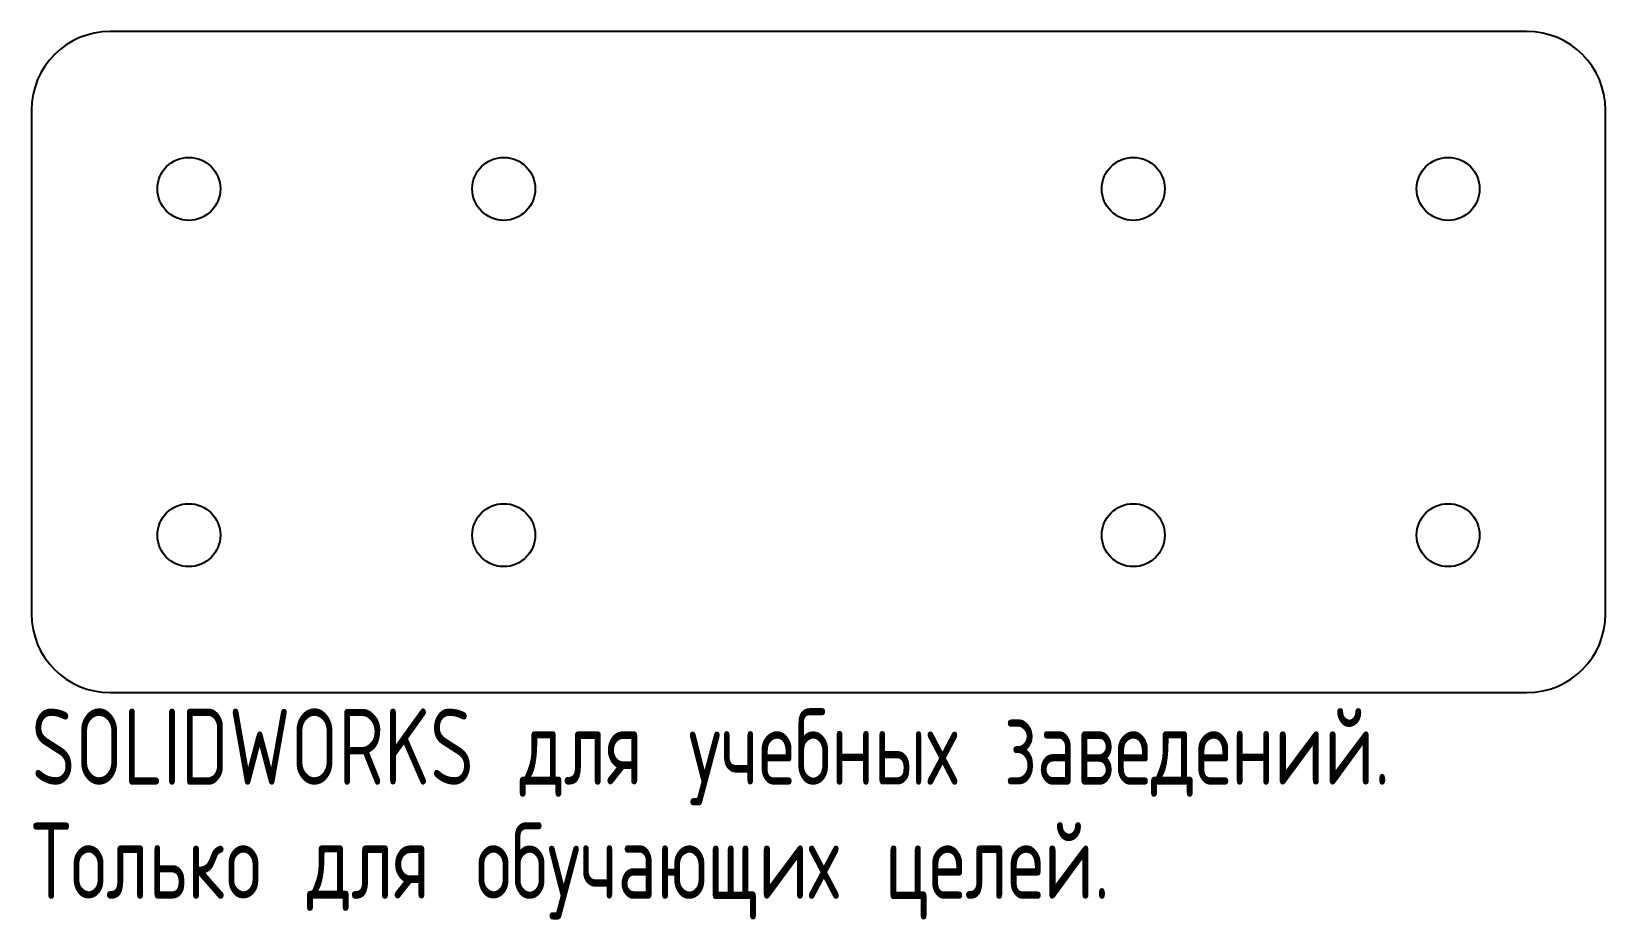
# Model space of a CAD drawing. Header units: millimetres. Extents: x -50 to 50, y -35 to 21.
import ezdxf

# ---------------------------------------------------------------- set-up
doc = ezdxf.new("R2010")
doc.units = ezdxf.units.MM
doc.styles.add('SLDTEXTSTYLE0', font='TXT', dxfattribs={"width": 0.7, "bigfont": 'bigfont'})

msp = doc.modelspace()

# ---------------------------------------------------------------- linework, layer by layer
at = {"color": 7, "linetype": 'Continuous', "lineweight": 25}
for p, q in [((45, 21), (-45, 21)), ((-50, 16), (-50, -16)), ((50, -16), (50, 16)), ((-45, -21), (45, -21))]:
    msp.add_line(p, q, dxfattribs=at)
for centre in [(-40, 11), (-20, 11), (20, 11), (40, 11), (-40, -11), (-20, -11), (20, -11), (40, -11)]:
    msp.add_circle(centre, 2, dxfattribs=at)
for centre, start, end in [((-45, 16), 90, 180), ((45, 16), 0, 90), ((-45, -16), 180, 270), ((45, -16), 270, 0)]:
    msp.add_arc(centre, 5, start, end, dxfattribs=at)

# ---------------------------------------------------------------- texts
at = {"color": 7, "linetype": 'Continuous', "char_height": 4.8336, "attachment_point": 1, "style": 'SLDTEXTSTYLE0'}
for s, insert in [('SOLIDWORKS для учебных заведений.', (-50, -22.02)), ('Только для обучающих целей.', (-50, -29.27))]:
    msp.add_mtext(s, dxfattribs=dict(at, insert=insert))

doc.saveas('drawing.dxf')
